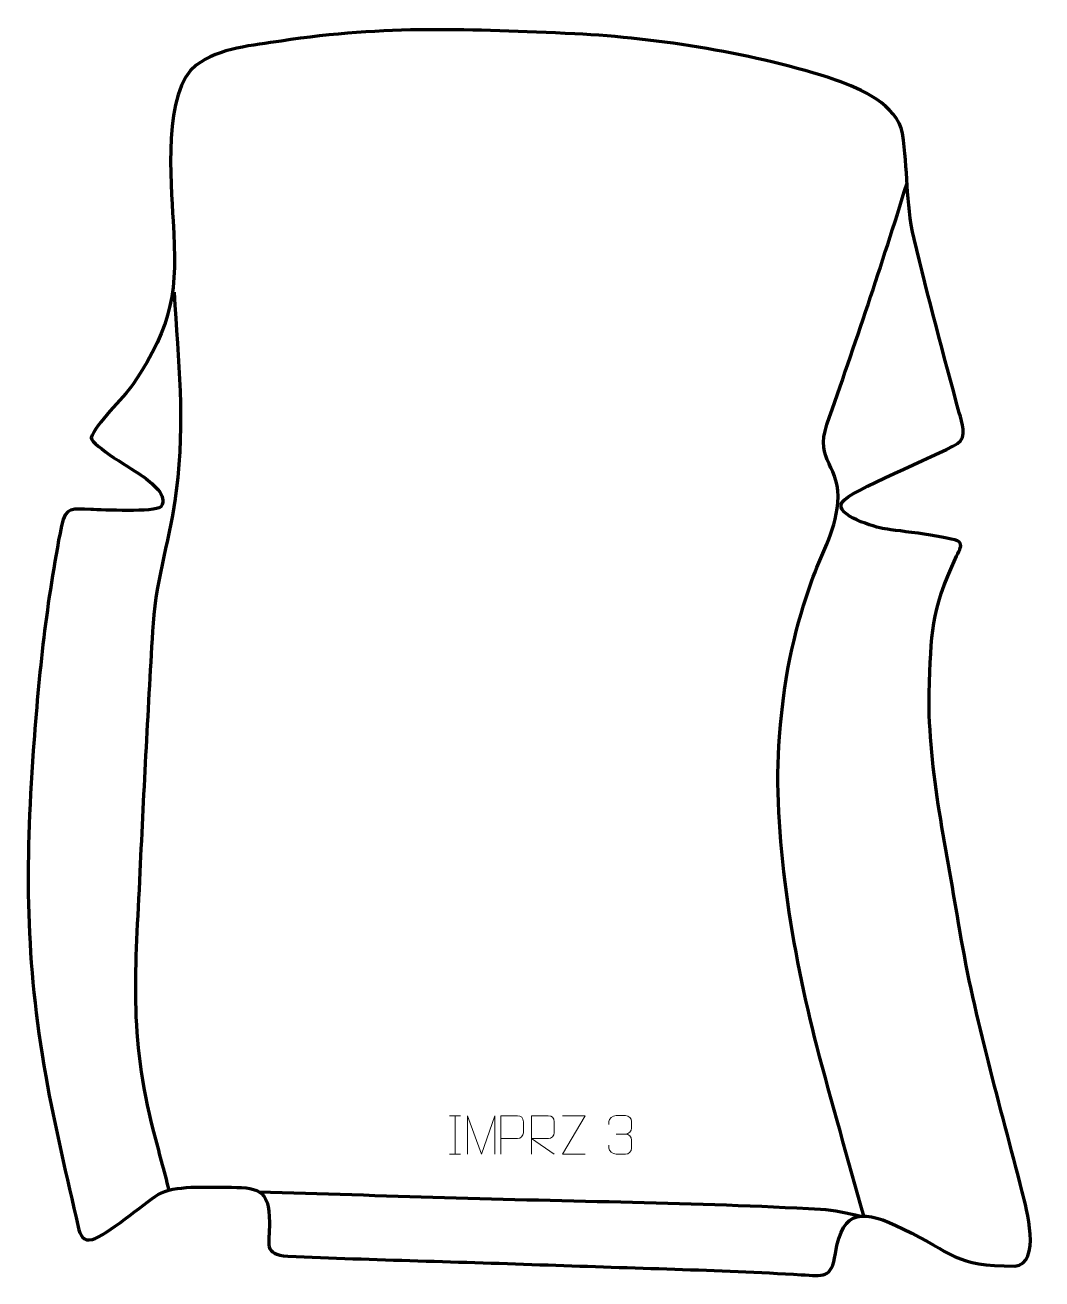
# Model space of a CAD drawing. Header units: millimetres. Extents: x -669 to -10, y -37 to 775.
import ezdxf

# ---------------------------------------------------------------- set-up
doc = ezdxf.new("R2010")
doc.units = ezdxf.units.MM
doc.header["$MEASUREMENT"] = 0
doc.layers.add('layer 2', color=7, linetype='Continuous')
doc.layers.add('layer 3', color=7, linetype='Continuous')

msp = doc.modelspace()

# ---------------------------------------------------------------- linework, layer by layer
at = {"layer": 'layer 2', "color": 140, "lineweight": 158}
for points, knots in [([(-125.7849, 3.8796), (-135.8737, 40.618), (-146.5041, 77.1992), (-156.1467, 114.0598), (-156.1467, 114.0598), (-171.7178, 173.9156), (-185.09, 252.9078), (-180.4151, 314.0781), (-180.4151, 314.0781), (-177.0346, 358.312), (-169.1495, 387.4419), (-159.5935, 414.7388), (-159.5935, 414.7388), (-153.8374, 431.1815), (-144.5564, 445.9368), (-142.5304, 465.7115), (-142.5304, 465.7115), (-140.1598, 488.8507), (-157.79, 492.852), (-149.6245, 516.3132), (-149.6245, 516.3132), (-131.1953, 569.2632), (-114.2221, 618.8957), (-97.7403, 672.6736)], [0, 0, 0, 0, 0.14285714, 0.14285714, 0.14285714, 0.14285714, 0.28571429, 0.28571429, 0.28571429, 0.28571429, 0.42857143, 0.42857143, 0.42857143, 0.42857143, 0.57142857, 0.57142857, 0.57142857, 0.57142857, 0.71428571, 0.71428571, 0.71428571, 0.71428571, 1, 1, 1, 1]), ([(-572.6663, 602.0388), (-569.8373, 556.3602), (-565.4705, 519.561), (-571.168, 473.6781), (-571.168, 473.6781), (-574.7777, 444.6085), (-584.1281, 417.319), (-586.261, 387.6736), (-586.261, 387.6736), (-589.4914, 334.0574), (-592.3121, 280.4297), (-594.7603, 226.7722), (-594.7603, 226.7722), (-597.6401, 163.4743), (-602.467, 121.5903), (-585.9337, 58.3522), (-585.9337, 58.3522), (-582.6384, 45.7483), (-579.2358, 33.187), (-575.9936, 20.5651)], [0, 0, 0, 0, 0.16666667, 0.16666667, 0.16666667, 0.16666667, 0.33333333, 0.33333333, 0.33333333, 0.33333333, 0.5, 0.5, 0.5, 0.5, 0.66666667, 0.66666667, 0.66666667, 0.66666667, 1, 1, 1, 1]), ([(-517.5824, 19.575), (-477.5254, 18.3306), (-437.4685, 17.0861), (-397.4115, 15.8417), (-397.4115, 15.8417), (-316.3316, 13.3229), (-234.7991, 12.8235), (-153.8806, 8.3026), (-153.8806, 8.3026), (-144.341, 7.7697), (-136.8427, 5.898), (-127.6477, 3.7894)], [0, 0, 0, 0, 0.25, 0.25, 0.25, 0.25, 0.5, 0.5, 0.5, 0.5, 1, 1, 1, 1])]:
    msp.add_open_spline(points, degree=3, knots=knots, dxfattribs=at)
at = {"layer": 'layer 2', "color": 250, "lineweight": 9}
for points in [[(-394.1864, 68.8376), (-394.1864, 68.8376), (-387.0183, 68.8376), (-387.0183, 68.8376)], [(-390.6024, 68.8376), (-390.6024, 68.8376), (-390.6024, 43.8841), (-390.6024, 43.8841)], [(-286.257, 56.9081), (-286.257, 56.9081), (-280.0606, 56.9081), (-280.0606, 56.9081)], [(-394.1864, 43.8841), (-394.1864, 43.8841), (-387.0183, 43.8841), (-387.0183, 43.8841)]]:
    msp.add_open_spline(points, degree=3, dxfattribs=at)
for points, knots in [([(-382.4448, 43.8819), (-382.4448, 43.8819), (-382.4448, 68.8398), (-382.4448, 68.8398), (-382.4448, 68.8398), (-382.4448, 68.8398), (-373.5197, 43.8819), (-373.5197, 43.8819), (-373.5197, 43.8819), (-373.5197, 43.8819), (-364.7598, 68.8393), (-364.7598, 68.8393), (-364.7598, 68.8393), (-364.7598, 68.8393), (-364.7598, 43.8819), (-364.7598, 43.8819)], [0, 0, 0, 0, 0.2, 0.2, 0.2, 0.2, 0.4, 0.4, 0.4, 0.4, 0.6, 0.6, 0.6, 0.6, 1, 1, 1, 1]), ([(-360.9344, 43.884), (-360.9344, 43.884), (-360.9344, 68.8376), (-360.9344, 68.8376), (-360.9344, 68.8376), (-357.3394, 68.8376), (-353.7441, 68.8376), (-350.1487, 68.8376), (-350.1487, 68.8376), (-347.8235, 68.7997), (-346.2661, 67.3096), (-346.2703, 64.9435), (-346.2703, 64.9435), (-346.2707, 62.9078), (-346.2707, 59.8485), (-346.2703, 57.8125), (-346.2703, 57.8125), (-346.2768, 55.9371), (-348.089, 53.9952), (-350.0986, 53.9761), (-350.0986, 53.9761), (-350.0986, 53.9761), (-360.9344, 53.9761), (-360.9344, 53.9761)], [0, 0, 0, 0, 0.14285714, 0.14285714, 0.14285714, 0.14285714, 0.28571429, 0.28571429, 0.28571429, 0.28571429, 0.42857143, 0.42857143, 0.42857143, 0.42857143, 0.57142857, 0.57142857, 0.57142857, 0.57142857, 0.71428571, 0.71428571, 0.71428571, 0.71428571, 1, 1, 1, 1]), ([(-340.9343, 43.8841), (-340.9343, 43.8841), (-340.9343, 68.8376), (-340.9343, 68.8376), (-340.9343, 68.8376), (-337.3395, 68.8376), (-333.744, 68.8376), (-330.1488, 68.8376), (-330.1488, 68.8376), (-327.8235, 68.7999), (-326.2662, 67.3099), (-326.2703, 64.9435), (-326.2703, 64.9435), (-326.2707, 62.908), (-326.2707, 59.8486), (-326.2703, 57.8126), (-326.2703, 57.8126), (-326.2768, 55.9371), (-328.0891, 53.9953), (-330.0986, 53.9762), (-330.0986, 53.9762), (-330.0986, 53.9762), (-340.9343, 53.9762), (-340.9343, 53.9762), (-340.9343, 53.9762), (-340.9343, 53.9762), (-326.2796, 43.8841), (-326.2796, 43.8841)], [0, 0, 0, 0, 0.125, 0.125, 0.125, 0.125, 0.25, 0.25, 0.25, 0.25, 0.375, 0.375, 0.375, 0.375, 0.5, 0.5, 0.5, 0.5, 0.625, 0.625, 0.625, 0.625, 0.75, 0.75, 0.75, 0.75, 1, 1, 1, 1]), ([(-306.3048, 43.8821), (-306.3048, 43.8821), (-320.9238, 43.8821), (-320.9238, 43.8821), (-320.9238, 43.8821), (-320.9238, 43.8821), (-306.2805, 68.8395), (-306.2805, 68.8395), (-306.2805, 68.8395), (-306.2805, 68.8395), (-320.9238, 68.8395), (-320.9238, 68.8395)], [0, 0, 0, 0, 0.25, 0.25, 0.25, 0.25, 0.5, 0.5, 0.5, 0.5, 1, 1, 1, 1]), ([(-290.9667, 63.1533), (-290.9667, 63.1533), (-290.9667, 65.0105), (-290.9667, 65.0105), (-290.9667, 65.0105), (-290.981, 66.7524), (-288.3165, 68.8705), (-286.2574, 68.8478), (-286.2574, 68.8478), (-284.1933, 68.8478), (-282.1293, 68.8478), (-280.0656, 68.8478), (-280.0656, 68.8478), (-277.8711, 68.8566), (-276.2728, 67.0098), (-276.2284, 65.0977), (-276.2284, 65.0977), (-276.2288, 63.6626), (-276.2288, 62.2275), (-276.2284, 60.792), (-276.2284, 60.792), (-276.277, 59.1385), (-277.8796, 56.9085), (-280.0779, 56.9185), (-280.0779, 56.9185), (-277.8742, 56.9073), (-276.2662, 55.1041), (-276.2122, 53.0446), (-276.2122, 53.0446), (-276.2126, 51.2599), (-276.2126, 49.4752), (-276.2122, 47.6901), (-276.2122, 47.6901), (-276.2021, 45.6287), (-278.257, 43.8656), (-280.0779, 43.8737), (-280.0779, 43.8737), (-282.1432, 43.874), (-284.2084, 43.874), (-286.274, 43.8737), (-286.274, 43.8737), (-288.4426, 43.8852), (-290.9736, 46.2854), (-290.9922, 47.7472), (-290.9922, 47.7472), (-290.9922, 47.7472), (-290.9922, 49.6558), (-290.9922, 49.6558)], [0, 0, 0, 0, 0.07692308, 0.07692308, 0.07692308, 0.07692308, 0.15384615, 0.15384615, 0.15384615, 0.15384615, 0.23076923, 0.23076923, 0.23076923, 0.23076923, 0.30769231, 0.30769231, 0.30769231, 0.30769231, 0.38461538, 0.38461538, 0.38461538, 0.38461538, 0.46153846, 0.46153846, 0.46153846, 0.46153846, 0.53846154, 0.53846154, 0.53846154, 0.53846154, 0.61538462, 0.61538462, 0.61538462, 0.61538462, 0.69230769, 0.69230769, 0.69230769, 0.69230769, 0.76923077, 0.76923077, 0.76923077, 0.76923077, 0.84615385, 0.84615385, 0.84615385, 0.84615385, 1, 1, 1, 1])]:
    msp.add_open_spline(points, degree=3, knots=knots, dxfattribs=at)
at = {"layer": 'layer 3', "color": 242, "lineweight": 158}
msp.add_open_spline([(-503.2846, 764.7256), (-435.2611, 775.0382), (-380.5712, 772.3442), (-312.9055, 769.4041), (-312.9055, 769.4041), (-258.3165, 766.5212), (-195.8964, 756.7522), (-143.7863, 739.3802), (-143.7863, 739.3802), (-127.6911, 733.6855), (-104.4086, 723.5323), (-100.6152, 704.9517), (-100.6152, 704.9517), (-96.9571, 681.2799), (-98.8249, 660.9104), (-93.14, 636.672), (-93.14, 636.672), (-84.1021, 598.6974), (-74.0898, 561.6693), (-63.8742, 524.031), (-63.8742, 524.031), (-62.1636, 517.7287), (-58.5449, 508.309), (-64.9665, 504.021), (-64.9665, 504.021), (-79.3427, 495.7083), (-135.2112, 473.414), (-139.7319, 466.1985), (-139.7319, 466.1985), (-145.2774, 457.3471), (-118.0144, 449.8476), (-112.1845, 448.748), (-112.1845, 448.748), (-104.7741, 447.696), (-67.3673, 443.5966), (-63.986, 440.3675), (-63.986, 440.3675), (-61.6884, 438.1734), (-63.591, 435.5321), (-65.6586, 431.1487), (-65.6586, 431.1487), (-83.0257, 393.1227), (-81.707, 382.9324), (-83.4168, 342.299), (-83.4168, 342.299), (-84.1141, 292.6313), (-71.4286, 238.1262), (-63.5248, 188.7897), (-63.5248, 188.7897), (-53.6368, 130.4452), (-37.4871, 76.464), (-23.095, 19.4425), (-23.095, 19.4425), (-20.4999, 9.1502), (-10.3108, -27.1733), (-27.9465, -28.5368), (-27.9465, -28.5368), (-67.1062, -28.6532), (-67.5858, -20.2792), (-100.3455, -4.3733), (-100.3455, -4.3733), (-125.8282, 7.9994), (-139.3471, 9.2942), (-144.1201, -20.5002), (-144.1201, -20.5002), (-146.7429, -36.8727), (-151.6804, -34.9443), (-166.268, -34.1233), (-166.268, -34.1233), (-220.8317, -30.9794), (-275.6814, -29.7959), (-330.3287, -27.8424), (-330.3287, -27.8424), (-386.4694, -25.8356), (-442.7689, -24.4878), (-498.8616, -22.2371), (-498.8616, -22.2371), (-515.221, -20.7453), (-510.7806, -14.7213), (-510.771, -0.3704), (-510.771, -0.3704), (-511.0461, 21.862), (-518.43, 22.4834), (-539.1433, 22.463), (-539.1433, 22.463), (-551.215, 22.5238), (-572.5819, 23.907), (-582.9096, 17.8786), (-582.9096, 17.8786), (-592.3912, 11.5339), (-616.8658, -8.863), (-625.4517, -11.3072), (-625.4517, -11.3072), (-631.4869, -13.0252), (-633.5975, -8.409), (-634.7203, -3.236), (-634.7203, -3.236), (-642.1831, 29.6432), (-649.7926, 61.0721), (-655.8188, 94.3567), (-655.8188, 94.3567), (-669.0386, 169.9773), (-669.1743, 229.0138), (-663.8257, 305.2158), (-663.8257, 305.2158), (-660.2224, 356.3317), (-655.4078, 400.6477), (-645.6304, 450.7796), (-645.6304, 450.7796), (-643.1433, 463.5318), (-638.2015, 461.5888), (-626.4632, 461.3914), (-626.4632, 461.3914), (-619.2995, 461.186), (-585.1021, 459.2514), (-581.2961, 463.1458), (-581.2961, 463.1458), (-575.6207, 470.2151), (-588.1039, 479.343), (-593.0161, 483.0302), (-593.0161, 483.0302), (-598.4685, 486.6243), (-625.8748, 502.8249), (-626.3721, 507.7314), (-626.3721, 507.7314), (-623.3784, 516.8347), (-605.9195, 532.9686), (-599.0968, 542.5533), (-599.0968, 542.5533), (-572.9438, 582.1354), (-570.4359, 602.6178), (-573.2582, 648.3224), (-573.2582, 648.3224), (-574.7645, 672.7144), (-579.9792, 732.9168), (-558.2745, 749.1307), (-558.2745, 749.1307), (-543.2386, 760.3629), (-521.3212, 761.9045), (-503.2846, 764.7256)], degree=3, knots=[0, 0, 0, 0, 0.02777778, 0.02777778, 0.02777778, 0.02777778, 0.05555556, 0.05555556, 0.05555556, 0.05555556, 0.08333333, 0.08333333, 0.08333333, 0.08333333, 0.11111111, 0.11111111, 0.11111111, 0.11111111, 0.13888889, 0.13888889, 0.13888889, 0.13888889, 0.16666667, 0.16666667, 0.16666667, 0.16666667, 0.19444444, 0.19444444, 0.19444444, 0.19444444, 0.22222222, 0.22222222, 0.22222222, 0.22222222, 0.25, 0.25, 0.25, 0.25, 0.27777778, 0.27777778, 0.27777778, 0.27777778, 0.30555556, 0.30555556, 0.30555556, 0.30555556, 0.33333333, 0.33333333, 0.33333333, 0.33333333, 0.36111111, 0.36111111, 0.36111111, 0.36111111, 0.38888889, 0.38888889, 0.38888889, 0.38888889, 0.41666667, 0.41666667, 0.41666667, 0.41666667, 0.44444444, 0.44444444, 0.44444444, 0.44444444, 0.47222222, 0.47222222, 0.47222222, 0.47222222, 0.5, 0.5, 0.5, 0.5, 0.52777778, 0.52777778, 0.52777778, 0.52777778, 0.55555556, 0.55555556, 0.55555556, 0.55555556, 0.58333333, 0.58333333, 0.58333333, 0.58333333, 0.61111111, 0.61111111, 0.61111111, 0.61111111, 0.63888889, 0.63888889, 0.63888889, 0.63888889, 0.66666667, 0.66666667, 0.66666667, 0.66666667, 0.69444444, 0.69444444, 0.69444444, 0.69444444, 0.72222222, 0.72222222, 0.72222222, 0.72222222, 0.75, 0.75, 0.75, 0.75, 0.77777778, 0.77777778, 0.77777778, 0.77777778, 0.80555556, 0.80555556, 0.80555556, 0.80555556, 0.83333333, 0.83333333, 0.83333333, 0.83333333, 0.86111111, 0.86111111, 0.86111111, 0.86111111, 0.88888889, 0.88888889, 0.88888889, 0.88888889, 0.91666667, 0.91666667, 0.91666667, 0.91666667, 0.94444444, 0.94444444, 0.94444444, 0.94444444, 1, 1, 1, 1], dxfattribs=at)

doc.saveas('drawing.dxf')
